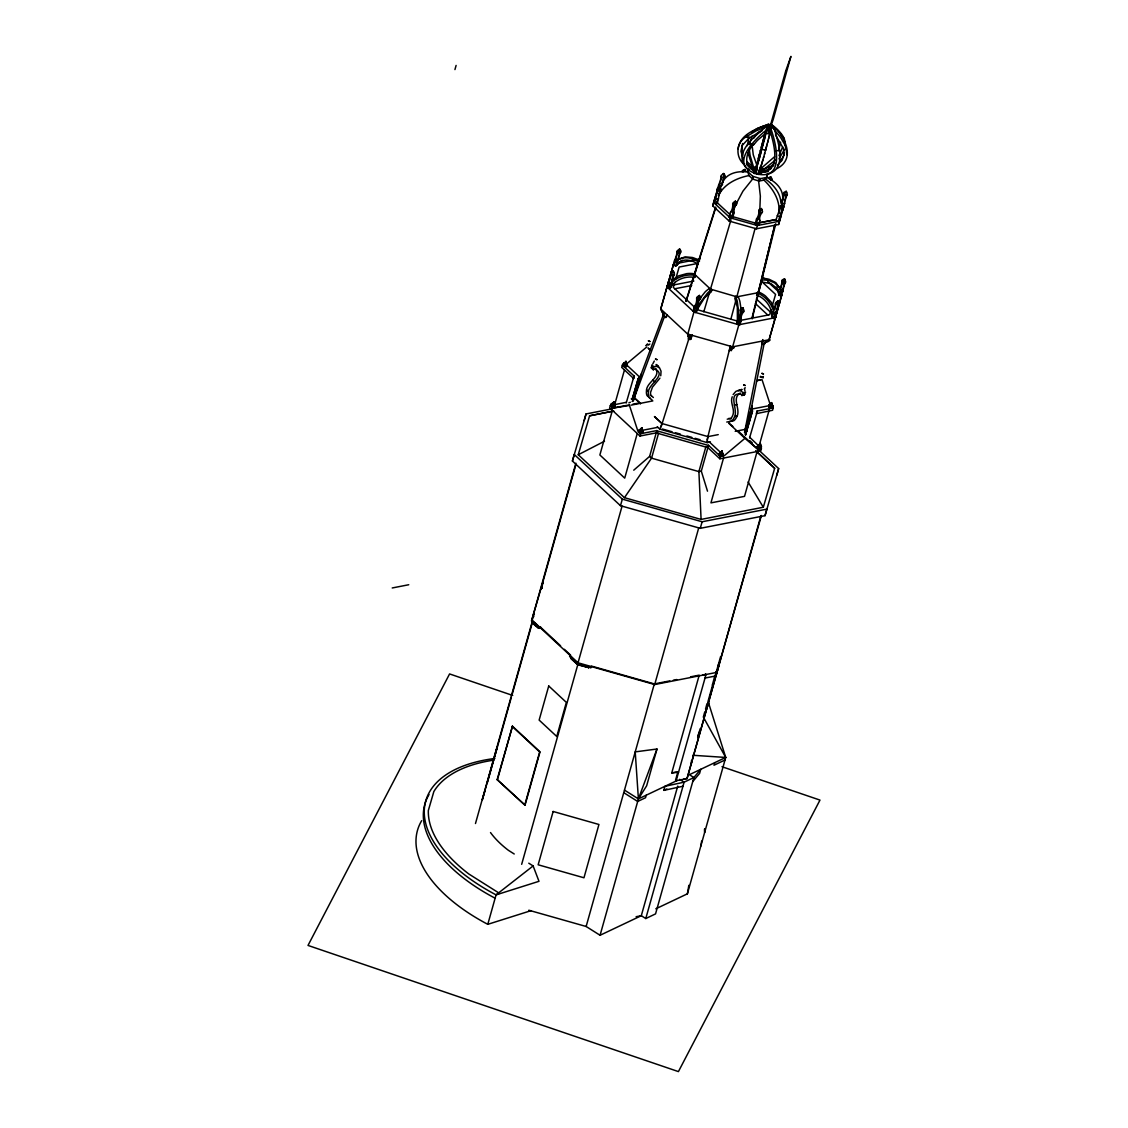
<?xml version="1.0" encoding="UTF-8"?>
<svg xmlns="http://www.w3.org/2000/svg" width="1128" height="1128" viewBox="0 0 1128 1128"><rect width="100%" height="100%" fill="white"/><g stroke="black" fill="none" stroke-linecap="round" stroke-linejoin="round"><path stroke-width="1.5" d="M691.408 763.346L691.45 760.582M757.396 170.117L756.634 165.294L756.31 166.408M771.735 125.772C771.185 123.008 779.194 131.059 780.548 133.894M771.806 316.7L773.117 312.033A14.34 4.78 -62.2 0 0 775.401 303.94L775.373 303.658A2.425 1.932 -23 0 1 775.599 302.769L777.982 300.866L779.519 303.023A2.425 1.932 -23 0 1 779.251 303.897L779.067 304.179A11.661 3.892 -62.2 0 0 776.783 312.259L775.472 316.94L774.09 317.899L771.806 316.7C772.271 307.14 765.263 298.314 756.564 294.958L758.453 291.955A24.294 19.275 55.2 0 1 765.517 296.044L771.214 302.219L774.71 309.551M775.472 316.94L775.542 314.543M786.695 192.338L786.188 191.309L783.904 192.394A2.425 1.932 55.3 0 0 783.678 193.283L783.692 193.621A11.661 3.779 -86 0 1 782.381 199.571M721.849 452.892L722.131 450.946L722.005 456.177A1.889 0.959 16.2 0 1 719.396 455.176L719.509 453.639L722.019 451.017L722.272 453.456L720.623 452.695L722.216 451.087L720.538 456.121M747.37 145.653L748.978 136.812M741.138 314.106L740.024 324.54L737.402 324.356L737.331 307.14L734.836 298.497L735.385 296.438L738.008 296.622A24.294 7.91 -86 0 1 739.94 301.712L740.997 308.79M780.632 142.198L778.616 150.701M626.576 365.275L626.012 366.699M642.326 431.968C639.125 425.82 645.568 427.864 639.181 430.529L641 428.964M613.999 403.26L613.886 401.794L614.055 406.87M625.927 361.454C624.108 360.734 627.647 366.205 624.827 362.99C628.846 361.341 622.684 362.328 623.29 365.796A1.593 0.804 16.2 0 0 625.18 366.741A1.593 0.804 16.2 0 0 626.28 365.951M721.835 452.497L722.16 450.96L719.706 454.387M772.102 407.011C771.749 402.71 771.594 402.005 771.665 407.814M759.849 209.413L760.357 196.131L758.467 179.761M763.769 156.75L758.524 174.487L758.947 171.738L763.064 169.144L773.681 165.731M744.945 390.781L744.381 388.765M745.143 387.595L744.536 388.779M624.094 364.499A1.889 0.959 16.2 0 0 623.178 365.557A1.889 0.959 16.2 0 0 625.448 366.614A1.889 0.959 16.2 0 0 626.646 365.669L625.969 361.454L626.562 365.275M759.186 444.897C761.414 444.235 760.639 444.446 760.314 448.732M738.149 148.952C739.686 134.26 756.394 128.874 768.281 124.235L772.074 125.053C784.482 135.473 796.608 158.653 776.952 168.594M741.674 146.372L742.816 155.495M690.195 336.877L689.434 334.678L687.727 334.114L660.754 309.001L666.972 286.921L693.946 312.033L687.685 334.537L687.925 336.356L690.195 336.877L689.955 339.627L690.956 339.049M612.941 403.232L613.886 403.486L613.984 401.921L614.929 404.74L614.111 406.32M758.707 448.648L760.286 443.6L761.188 447.322A2.044 1.029 16.2 0 1 760.695 448.253A2.044 1.029 16.2 0 1 758.157 447.844A2.044 1.029 16.2 0 1 757.48 446.392L757.692 446.166M673.783 272.398L673.303 271.115L671.019 272.2A2.425 1.932 55.3 0 0 670.793 273.089L670.808 273.427A14.34 4.653 -86 0 1 669.242 279.871L669.017 280.449A23.505 7.628 -86 0 1 668.269 282.465L668.918 284.002M745.255 170.751L744.776 169.468L745.693 170.977M640.196 432.983L641.818 427.963L641.973 429.839L640.676 429.246M613.984 401.935L614.125 403.711L612.772 403.232M626.096 361.58L625.476 362.779M641.86 427.963L641.776 429.416L640.845 429.26M664.984 316.601L663.053 315.05L663.109 312.583L664.843 317.504L666.253 317.391L667.141 314.712M760.399 443.6L759.807 445.024M759.271 213.432L759.652 210.753M775.683 316.94L783.396 288.585A14.34 4.653 -86 0 1 785.257 282.846L785.426 282.606A2.425 1.932 55.3 0 0 785.694 281.746L784.538 278.842L782.24 279.899A2.425 1.932 55.3 0 0 782.014 280.787L782.028 281.126A11.661 3.779 -86 0 1 780.012 288.74M655.847 368.391C660.923 378.007 646.006 381.969 646.429 391.374A15.002 9.08 -47.6 0 0 646.993 395.533L650.405 398.494M660.754 375.765L661.05 371.239L659.513 367.798L658.103 366.205L653.718 366.671L651.843 364.95L651.406 368.038L653.295 369.758L654.466 369.053C668.269 374.538 647.232 384.352 648.318 393.094A15.002 9.08 -47.6 0 0 648.882 397.253L652.28 400.214M678.323 251.107L678.365 250.754A2.425 0.79 -86 0 1 678.52 250.134M749.316 144.567L751.995 136.234M655.805 908.815L687.389 893.827L688.841 885.311M700.784 846.183L701.658 841.079M762.895 144.976L761.809 149.347L765.602 150.179L765.729 149.446L764.544 154.155M770.65 179.987L770.734 176.842L769.634 177.674M754.829 172.528L755.548 171.414M760.075 444.587L760.3 443.473L759.962 445.645M750.811 410.874L764.389 342.292M767.11 174.741L766.589 177.42L763.966 180.113L759.073 181.072L752.799 179.126L748.823 175.432L747.779 171.667L748.47 169.13M624.404 366.614L625.969 361.566L626.082 362.807M762.81 340.233L744.508 432.644M770.071 407.73C772.243 402.654 771.721 401.483 769.268 406.165M613.491 402.879L613.914 401.808L612.73 403.471M625.758 362.567L626.026 361.454M653.295 369.758L653.718 366.671M640.577 429.303L641.818 427.836L641.268 430.614M760.342 445.574L760.342 443.487L757.692 446.18M732.227 396.774C729.661 403.288 735.837 409.901 732.326 416.317A10.674 6.528 78.4 0 1 730.422 418.643L727.222 419.179M641.55 428.527L641.832 427.836M688.503 336.313L688.249 339.063L688.968 338.879M784.538 152.632L782.141 160.204L777.601 165.055M746.736 134.824L746.313 136.742C736.02 142.128 735.357 156.524 743.606 164.053M758.256 162.136L754.731 173.67L752.461 168.847L752.884 166.93L746.849 161.586M765.827 133.992L768.069 124.658M771.651 124.968L773.173 126.167L772.074 125.053L770.128 132.85M759.891 172.781L762.641 171.047L763.064 169.144M787.33 155.058L785.088 145.16C785.99 137.348 779.434 130.679 773.357 126.562M762.838 339.57L761.879 343.702L762.937 344.604L764.53 344.012L766.138 341.065C765.658 344.674 774.837 336.609 766.786 341.248M782.663 146.894L778.983 155.678M783.255 289.262L783.227 289.374A23.505 7.628 -86 0 0 782.719 291.884L782.056 290.333M613.646 402.907L613.928 401.808L612.293 406.968A1.593 0.804 16.2 0 0 614.154 406.306L614.323 406.249M764.572 135.642L766.236 129.805M698.599 260.737L694.651 274.372L710.499 289.12L736.838 296.833L758.242 292.674L774.936 224.486L751.995 318.054M775.754 223.781L752.136 318.815M721.821 452.878L721.596 453.738M771.778 405.671A2.044 1.029 16.2 0 0 771.157 405.375L771.355 404.106M707.101 439.92L730.225 346.507M767.632 126.9C767.801 134.472 759.384 136.953 755.055 143.242C746.299 149.925 741.702 167.141 755.337 171.089L757.085 173.853C726.347 165.435 756.662 136.77 770.198 127.168L769.493 129.692M756.169 166.845L757.325 162.517M757.226 162.672L759.384 154.296M766.8 129.96L765.32 135.938M770.495 131.172L769.113 136.756M641.902 429.444L642.833 430.769L642.17 432.602A1.593 0.804 16.2 0 1 640.436 433.025A1.593 0.804 16.2 0 1 639.026 431.827M758.326 158.625L760.455 150.235M765.334 135.642L764.305 139.816M768.605 138.702L769.62 134.57M771.355 404.176L771.552 402.625L771.383 403.951M763.811 141.747L764.84 137.531M768.14 140.225L767.096 144.497M767.604 142.579L768.633 138.349M730.239 345.676L729.407 350.907L730.944 348.467C734.92 349.017 735.442 345.69 730.944 348.467M762.796 145.582L763.374 143.129M763.303 143.665L763.867 141.268M758.453 174.332L760.244 166.845M766.688 145.794L765.602 150.179M766.095 148.29L767.167 143.947M762.415 146.809L758.763 160.613M760.328 150.997L764.276 136.291M730.902 319.055L735.837 300.57M736.838 296.833L755.111 228.364M771.707 402.583L770.847 403.88M760.921 152.421L757.875 163.8M763.515 157.934L764.713 153.239M761.287 147.373L765.038 133.682M762.88 160.007L761.301 165.562M454.936 69.584L456.107 65.424M572.418 461.028L574.251 454.485L622.332 499.14L702.109 521.77L766.871 509.123L765.024 515.665L700.262 528.327L620.485 505.696L572.418 461.028L586.052 413.948L611.616 408.942M584.219 420.504L586.052 413.948M539.522 628.352L540.509 627.154L539.522 628.352L531.542 620.936L575.9 463.171M540.918 588.76L542.018 587.928M542.878 581.992L575.872 464.666M531.965 620.978L531.669 622.05C541.13 632.117 540.862 626.985 531.965 620.978L533.544 615.55L533.657 616.734M533.248 616.607L533.544 615.55M475.48 823.525L532.12 622.036L538.535 628M532.416 620.964L531.908 619.681M542.906 583.275L543.202 582.217L541.327 588.717L542.074 587.773M487.155 783.368L511.365 697.217M511.844 695.539L532.049 623.615M538.197 628.014L538.493 626.942M497.152 779.589L512.464 726.22L540.016 751.868L525.028 805.18L497.152 779.589L525.028 805.18M497.49 779.519L512.464 726.22M626.407 402.287L610.333 405.516L609.684 407.814L639.985 436.028L656.2 432.884L707.876 447.633L719.861 458.786L760.78 450.833L761.428 448.535L749.725 437.283M622.346 365.091L621.711 367.39L633.71 378.557L634.345 376.259L622.346 365.091L624.799 364.612M612.405 410.352L599.87 454.979L624.715 478.131L637.264 433.49M614.647 404.839L624.447 369.998M633.316 378.641L634.345 376.259M633.344 401.089L641.085 374.383L663.757 313.711M640.239 377.64L641.155 374.327A15.806 12.535 55.3 0 1 638.293 378.514L632.145 399.411C629.382 398.254 634.162 398.438 632.216 399.354L638.208 378.571L640.746 378.077L626.026 364.372L646.795 346.945M531.105 910.634L487.789 924.325L496.066 894.871A152.139 77.437 15.7 0 1 494.882 758.467M678.379 259.821A14.34 4.78 -62.2 0 1 680.593 252.305L680.776 252.023A2.425 1.932 -23 0 0 681.044 251.149L679.662 249.02L677.124 250.909A2.425 1.932 -23 0 0 676.899 251.784L676.927 252.066A11.661 3.892 -62.2 0 1 674.657 260.159L667.353 286.174L667.875 287.725L670.455 287.908C675.052 279.49 685.697 275.697 694.848 277.432L694.834 273.878A24.294 19.359 -22.9 0 0 686.656 273.639L678.548 275.895L671.724 280.294M669.792 286.357L670.455 287.908L671.766 283.227A11.661 3.779 -86 0 1 674.036 275.147L674.206 274.908A2.425 1.932 55.3 0 0 674.473 274.048L673.317 271.143L671.724 273.85A2.425 0.818 -62.2 0 0 671.484 274.724L671.456 274.964A11.661 3.779 -86 0 0 669.186 283.043L667.875 287.725C671.569 280.491 679.451 276.205 687.304 275.19A24.294 19.359 -22.9 0 1 695.482 275.415M675.771 260.145L676.165 258.072A23.505 7.84 -62.2 0 0 675.771 260.145L674.389 261.104M678.605 249.866L679.662 249.02L679.564 252.193A2.425 0.79 -86 0 1 679.31 253.053L679.211 253.278A11.661 3.892 -62.2 0 1 676.941 261.358L675.616 266.039L673.346 264.826C676.433 258.425 684.555 256.423 690.971 258.467A24.294 19.275 55.2 0 1 698.218 261.893M524.703 805.237L539.678 751.939L512.14 726.291M682.172 260.201L675.616 266.039L677.011 265.066L677.886 261.95M571.219 658.738L577.832 664.519L588.83 667.635L577.663 664.73L571.219 658.738L571.515 657.68L577.959 663.673L590.973 667.607L577.733 663.856L569.64 656.341L569.936 655.269M571.558 658.681L571.854 657.61L569.64 656.341M620.485 505.696L622.332 499.14M639.985 436.028L640.634 433.73L637.912 431.192L629.466 405.46L613.054 408.054L610.333 405.516M577.733 663.856L622.078 506.091M577.663 664.73L577.959 663.673M521.672 864.316L577.832 664.519M712.727 205.804L713.657 202.518L730.056 217.774L757.367 225.515L779.504 221.215L778.588 224.5L756.437 228.801L729.125 221.06L712.727 205.804L717.676 188.63M716.745 191.915L718.747 184.654A11.661 3.892 -62.2 0 0 721.018 176.574L721.004 176.278A2.425 1.932 -23 0 1 721.215 175.404L723.725 173.529L725.149 175.658A2.425 1.932 -23 0 1 724.867 176.532L724.684 176.8A14.34 4.78 -62.2 0 0 722.653 183.117M714.532 203.308L713.883 201.757L715.194 197.09A14.34 4.653 -86 0 0 717.464 189.011L717.45 188.672A2.425 1.932 55.3 0 1 717.676 187.784L719.974 186.698L721.144 189.631A2.425 1.932 55.3 0 1 720.877 190.491L720.693 190.731A11.661 3.779 -86 0 0 718.423 198.81L717.112 203.491L714.532 203.308L715.857 198.627A11.661 3.779 -86 0 1 718.127 190.547L718.141 190.308A2.425 0.818 -62.2 0 1 718.381 189.433L719.974 186.712L720.439 187.981A2.425 0.818 -62.2 0 1 720.186 188.855M588.76 667.875L589.14 666.577M633.753 470.179L649.629 456.375L656.848 430.572L640.634 433.73M656.538 433.194L656.848 430.572M590.973 667.607L591.41 666.07L654.325 683.92L586.137 926.483L600.068 935.267L641.296 915.71L677.731 786.075M658.611 433.096L651.561 458.165L624.447 497.674L578.255 454.753L589.591 415.809L613.195 411.029M696.751 311.497L698.063 306.816A11.661 9.25 55.3 0 1 700.333 298.737L700.53 298.455A2.425 1.932 -22.9 0 0 700.798 297.58L699.402 295.451L696.85 297.298A2.425 1.932 -22.9 0 0 696.625 298.173L696.653 298.469A14.34 11.365 55.3 0 1 695.482 304.842L693.071 311.229L695.384 312.442L704.521 297.848L711.289 291.828L711.881 289.783L709.568 288.556A24.294 8.122 -62.2 0 0 705.183 291.856L698.965 299.681A11.661 9.25 55.3 0 0 696.695 307.761L695.384 312.442L699.91 302.981L707.496 293.083A24.294 8.122 -62.2 0 1 711.881 289.783M661.078 426.849L688.912 338.654M731.452 218.197L732.763 213.516A11.661 9.25 55.3 0 1 735.047 205.437L735.146 205.211A2.425 0.79 -86 0 0 735.4 204.351L735.47 201.193L736.866 203.336A2.425 1.932 -22.9 0 1 736.598 204.21L736.415 204.492A11.661 9.25 55.3 0 0 734.131 212.572L732.819 217.253L731.452 218.197L729.139 216.971L730.45 212.29A14.34 11.365 55.3 0 0 732.721 204.21L732.706 203.914A2.425 1.932 -22.9 0 1 732.918 203.04L735.442 201.179L734.384 202.025A2.425 0.79 -86 0 0 734.215 202.589M729.125 221.06L730.056 217.774M753.786 169.665L754.012 168.89L754.942 171.865L756.521 171.555M767.139 128.662L767.844 126.139L771.637 126.97L773.103 128.423M748.47 169.637C730.013 154.804 755.915 135.007 768.069 125.194L768.281 124.235M758.721 173.176L757.776 173.74L758.51 173.726M770.297 131.962L770.184 128.113L771.552 127.309M761.809 172.612L761.118 173.007L763.162 171.808L768.239 171.724M755.873 225.121L757.184 220.453A14.34 11.421 -23 0 0 759.454 212.36L759.482 212.12A2.425 0.804 -62.2 0 1 759.708 211.246L761.315 208.539L759.017 209.625A2.425 1.932 55.2 0 0 758.791 210.513L758.806 210.851A14.34 11.421 -23 0 1 756.535 218.931L755.224 223.612L755.873 225.121L758.495 225.304L759.807 220.623A11.661 9.292 -23 0 1 762.077 212.543L762.246 212.304A2.425 1.932 55.2 0 0 762.514 211.444L761.358 208.539L761.823 209.822A2.425 0.804 -62.2 0 1 761.682 210.386M756.437 228.801L757.367 225.515M736.753 322.834L738.065 318.166A14.34 11.421 -23 0 0 740.335 310.073L740.335 309.749A2.425 1.932 55.2 0 1 740.546 308.861L742.844 307.761L743.352 309.058A2.425 0.804 -62.2 0 1 743.211 309.622M739.376 323.017L740.024 324.54L741.336 319.858A11.661 9.292 -23 0 1 743.606 311.779L743.775 311.539A2.425 1.932 55.2 0 0 744.043 310.679L742.887 307.775L741.251 310.482A2.425 0.804 -62.2 0 0 741.011 311.356L740.983 311.596A14.34 11.421 -23 0 1 739.883 317.729L737.402 324.356L738.516 311.243L737.317 301.528A24.294 7.91 -86 0 0 735.385 296.438M732.636 346.832L738.854 324.751L775.288 317.673L769.085 339.754L732.636 346.832L687.727 334.114M705.945 446.533L698.895 471.603L701.094 519.416L763.318 507.247L774.654 468.303L755.69 450.636M707.623 447.689L708.525 445.334L720.51 456.487L724.176 455.768L744.945 438.341L757.762 449.254L761.428 448.535M707.51 491.188L701.306 471.123L708.525 445.334M777.361 215.603L776.036 220.284L778.32 221.483L779.702 220.51L781.027 215.843A11.661 3.892 -62.2 0 1 783.297 207.749L783.481 207.481A2.425 1.932 -23 0 0 783.749 206.607L782.212 204.436L779.829 206.353A2.425 1.932 -23 0 0 779.603 207.228L779.631 207.524A14.34 4.78 -62.2 0 1 777.361 215.603L779.631 216.802L778.32 221.483M782.592 210.626L784.651 203.421A14.34 4.653 -86 0 1 786.921 195.341L787.09 195.102A2.425 1.932 55.3 0 0 787.358 194.242L786.202 191.323L784.595 194.044A2.425 0.818 -62.2 0 0 784.369 194.918L784.341 195.158A14.34 4.653 -86 0 0 782.071 203.237L784.651 203.421M531.852 619.878L578.029 662.799L654.691 684.541L698.74 527.833M700.262 528.327L702.109 521.77M719.861 458.786L720.51 456.487M723.527 458.081L710.936 502.876L744.522 496.362L757.114 451.552M784.496 282.127A11.661 3.779 -86 0 0 784.595 281.295L784.735 280.971A2.425 0.818 -62.2 0 0 784.989 280.096L784.524 278.813L782.931 281.549A2.425 0.818 -62.2 0 0 782.705 282.423L782.677 282.663A14.34 4.653 -86 0 0 780.407 290.742L779.095 295.423L781.662 295.606L779.927 287.781M600.068 935.267L638.406 798.906L656.989 749.006L635.219 751.882L638.406 798.906L677.138 780.52M777.079 301.74L778.108 300.908L778.038 304.052A2.425 0.79 -86 0 1 777.784 304.912L777.671 305.138A14.34 4.78 -62.2 0 1 776.275 311.018L774.09 317.899C774.71 309.791 770.269 302.022 764.121 297.002A24.294 19.275 55.2 0 0 757.071 292.913M656.989 749.006L646.654 785.779L638.406 798.906L624.475 790.122M646.245 795.184L645.526 797.736L637.687 801.458L623.756 792.674M756.394 413.412L757.043 411.1L773.202 407.969L772.553 410.268L756.634 413.624L757.043 411.1M757.001 453.385L757.945 450.016M758.904 446.632L769.352 409.422M682.962 786.244L663.8 790.375L664.942 786.301L684.118 782.169L693.889 777.53L700.756 769.296L699.614 773.371L692.747 781.605M678.548 772.271L671.752 772.906L699.233 675.136L690.59 676.828M677.928 771.693L675.559 780.139L676.165 780.703L687.051 778.574L718.889 665.591L717.831 665.294M676.165 780.703L706.029 674.502L705.409 673.938M636.121 916.711L641.296 915.71L645.78 918.544L684.118 782.169L679.62 779.335M697.64 737.275L699.064 732.227M704.746 711.994L703.322 717.055L725.727 757.452L687.389 893.827M705.522 709.117L706.974 703.717M712.332 685.034L714.997 675.404M697.851 736.979L700.192 728.674M712.699 684.71L708.046 701.278L725.727 757.452L689.391 774.696L693.889 777.53L655.551 913.891L645.78 918.544M714.56 678.083L720.623 656.524M687.051 778.574L760.963 515.665M761.4 515.482L715.913 675.926L705.028 678.041M776.825 475.142L778.658 468.585L759.694 450.96M714.729 762.669L714.01 765.221L725.008 760.004M613.364 404.599C614.619 402.076 610.347 403.443 611.503 405.389M758.242 292.674L762.175 279.039M660.754 309.001L673.571 264.093M674.755 282.282L673.289 287.358L697.287 309.707L737.261 321.029L769.691 314.726L771.157 309.65M675.728 278.884L679.155 267.04L697.936 263.388M685.965 301.303L693.325 277.333M778.588 224.5L783.523 207.34M752.263 318.463L753.151 315.389M772.144 306.266L775.57 294.422L761.668 281.464M769.085 339.754L781.887 294.845L767.731 281.69M745.298 433.603A15.792 12.535 55.2 0 0 745.523 435.084L752.489 410.987A15.806 12.591 -23 0 1 752.207 405.925L745.396 429.317A15.792 12.535 55.2 0 0 745.213 431.671M752.207 405.925L745.439 429.345L735.202 431.305M531.542 620.936L543.188 580.934M494.572 756.225L497.335 746.736L482.361 799.653L485.125 790.164M626.223 402.978L633.95 376.343M745.481 435.041L752.489 410.987M749.556 437.96L757.283 411.325M765.024 515.665L778.658 468.585M632.159 401.483A15.792 12.591 -23 0 0 634.274 397.775L641.155 374.327M703.801 311.765L731.014 219.734M757.508 164.744L754.731 172.824L755.154 170.906L752.884 166.93M690.999 338.978L692.239 334.861M760.653 167.776L759.144 172.09M721.483 452.991L722.103 451.073C719.96 452.427 724.909 453.442 722.569 455.402A1.748 0.888 16.2 0 1 722.131 456.205L722.005 456.177A1.889 0.959 16.2 0 0 722.498 454.81M726.742 422.055L731.24 421.294A15.002 9.193 78.4 0 0 733.919 418.023C739.418 411.085 726.404 391.769 741.195 394.292L741.843 395.505L744.325 394.997L745.566 392.135L743.084 392.643L739.545 389.978L735.837 391.402L733.13 394.574M729.224 421.548L733.722 420.786A15.002 9.193 78.4 0 0 736.401 417.515C741.688 409.69 730.859 398.536 740.306 392.995M638.815 431.418L639.167 430.515M694.383 274.019L715.589 207.101M686.176 301.134L715.73 207.763M757.537 446.434L757.424 447.703M765.7 132.004L766.349 130.002M776.036 311.652L776.008 311.765A23.505 7.84 -62.2 0 1 775.133 314.176L776.515 313.217M669.017 280.477L667.226 286.188L668.41 284.101M742.647 143.538L740.955 151.265L743.126 158.738M732.424 348.27L731.212 350.752L730.69 350.216M741.843 395.505L743.084 392.643M640.577 403.641L634.274 397.775L664.66 315.981M770.692 129.255L771.002 128.451M704.633 714.01L708.722 703.435M739.573 318.308L739.531 318.42A23.505 18.725 -23 0 1 738.445 320.634L741.068 320.817M695.144 305.462L695.186 305.364A23.505 18.64 55.3 0 1 694.115 307.493L696.427 308.719M784.637 149.277L778.955 158.907M722.71 174.375L723.753 173.515L723.654 176.687A2.425 0.79 -86 0 1 723.4 177.547L723.302 177.773A11.661 3.892 -62.2 0 1 721.032 185.852L718.747 184.654M743.267 171.865L744.734 169.468L742.45 170.554A2.425 1.932 55.2 0 0 742.224 171.442L742.238 171.78M613.942 401.935L612.927 403.147L613.773 401.864M759.102 446.11A2.044 1.029 16.2 0 0 757.875 446.166L760.23 443.487M783.889 155.537L780.604 160.839M759.891 444.192L759.482 444.784L760.23 443.572M652.802 363.865L654.296 361.031M645.738 345.647L647.923 344.209M649.841 344.012L648.529 345.055L647.105 344.167M763.402 376.512L761.851 377.542L760.568 376.287M753.899 138.025L756.761 133.626L759.722 131.356M759.073 181.072L760.385 178.633L766.589 177.42C774.541 180.988 782.465 187.77 782.761 197.104A22.771 18.147 -23.1 0 1 782.494 200.474M659.936 378.134L652.435 387.2L650.546 392.445A10.674 6.458 -47.6 0 0 650.941 395.406L653.366 397.521M624.517 363.385L625.758 362.159M640.817 429.176C639.943 431.996 643.665 428.428 640.972 429.134M770.452 404.05C772.948 402.541 767.477 405.46 768.943 406.912A1.748 0.888 16.2 0 0 771.369 407.885A1.748 0.888 16.2 0 0 771.862 406.686M764.178 169.2L758.89 171.978L759.327 170.328M742.21 145.441L749.006 138.095L762.119 130.735M677.011 265.066L679.07 262.316M628.874 402.837L630.341 402.287M775.035 316.432L774.372 317.292M769.465 126.491L767.364 129.382L770.029 127.774L769.465 126.491L765.122 127.478M765.63 342.263L764.135 343.702L762.613 343.363M760.737 447.929L761.188 447.322A2.044 1.029 16.2 0 0 760.906 446.942M739.164 390.429L742.027 389.47L739.545 389.978M758.524 171.639L759.144 170.934L758.947 171.738M774.583 156.679L759.299 169.975M775.528 159.95L763.825 169.426L761.696 167.438M753.617 172.936L755.337 171.089L746.51 164.575M753.222 178.266L742.929 191.182L734.751 206.466A22.771 7.6 -62.2 0 0 733.863 208.863M614.069 406.87L613.759 407.025A1.889 0.959 16.2 0 1 611.15 406.024L611.263 404.487L612.73 403.471M774.865 163.109L768.803 168.072M768.817 177.871L770.692 176.828L772.116 178.985A2.425 1.932 -22.9 0 1 771.848 179.86M774.217 319.309L776.261 316.954L775.331 315.953M678.619 259.313L685.105 256.846L692.352 257.494A24.294 19.275 55.2 0 1 699.6 260.935M752.08 132.061L757.269 128.423L764.248 125.8L771.228 124.573L773.554 126.745C778.137 141.578 788.289 169.849 766.561 174.445M496.066 894.871L533.121 865.937L538.987 881.306L496.066 894.871L499.239 893.376M724.684 176.8L723.302 177.773L721.018 176.574M677.618 251.586L676.927 252.066L679.211 253.278L680.593 252.305M783.297 207.749L781.901 208.722A14.34 4.78 -62.2 0 1 779.631 216.802M756.676 295.014L758.072 294.041M779.067 304.179L777.671 305.138L775.401 303.94L776.783 302.981A11.661 3.892 -62.2 0 0 776.445 303.728M734.088 203.266L732.721 204.21L735.047 205.437L736.415 204.492M730.45 212.29L731.818 211.345A14.34 11.365 55.3 0 0 732.58 210.245M732.763 213.516L734.131 212.572M729.139 216.971L730.507 216.026M698.02 297.524L696.653 298.469L698.965 299.681L700.333 298.737M694.383 306.548L695.384 305.857L693.071 311.229L694.439 310.271M696.695 307.761L698.063 306.816M754.308 172.09L752.757 167.705L757.226 166.295L753.264 154.832L752.348 147.373M651.406 368.038L652.576 367.333M768.069 125.194L770.396 127.351C775.923 142.396 785.694 180.24 757.283 174.036L763.162 171.808M679.141 262.105C684.823 258.382 692.352 260.201 697.583 263.882M612.899 403.147L613.068 404.233M771.03 404.614C768.577 403.063 773.498 407.546 771.171 403.401M721.821 452.554L722.174 451.877M722.272 453.456L722.16 451.806M747.596 170.638L749.133 169.806M578.255 454.753L604.509 441.217M760.117 377.034L760.836 376.738M738.318 390.894L741.646 389.921M683.596 779.251L687.121 778.376M663.8 790.375L666.845 788.937M762.641 126.731L763.797 126.265M722.357 455.472L722.399 455.444A1.748 0.888 16.2 0 0 722.272 455.063M767.844 126.139L756.155 130.834L746.313 136.742L749.006 138.095M770.819 168.791L762.641 171.047M764.967 125.857L767.407 125.18M742.224 395.068L744.706 394.56M734.314 405.051L736.795 404.543M734.511 416.584L736.993 416.077M776.219 150.912L779.377 150.292M757.283 174.036L758.862 173.726M749.203 175.503C738.008 177.716 726.404 182.849 720.045 192.775A22.786 18.161 -23 0 0 718.451 196.046M758.086 223.048L776.275 219.509L758.101 223.034M589.591 415.809L613.801 411.085M701.306 471.123L698.895 471.603L651.561 458.165L649.629 456.375M392.22 587.97L408.745 584.741M656.045 683.582L669.863 680.875M673.317 680.198L676.772 679.535M654.691 684.541L716.9 672.373M671.752 772.906L676.391 771.989M676.885 263.444L700.065 258.947M672.33 285.215L693.861 281.027M674.657 288.796L691.718 285.483M613.054 408.054L629.579 404.839M632.893 404.191L639.787 402.851M631.144 405.135L652.858 400.905M757.029 380.658L762.034 379.685L769.959 403.824M642.889 430.233L657.793 427.329M752.291 408.971L770.48 405.431M710.4 441.908L707.059 442.557L659.725 429.119A15.806 5.259 -62.2 0 0 661.995 423.55L654.437 416.528L661.967 423.536L708.031 436.606L718.24 434.632M766.222 125.434L771.989 125.194M641.113 428.908L641.649 428.555M759.919 444.178C760.328 444.784 758.312 446.829 760.512 445.236M759.102 444.954L760.314 445.165M757.114 380.474L760.399 379.953M756.352 173.176L755.013 173.303L757.085 173.853M702.631 674.826L706.029 674.502M731.325 418.798L728.928 418.305M761.4 282L770.847 283.537L777.206 288.556M721.187 452.384L722.131 452.638M692.705 755.266L725.727 757.452M715.857 198.627L718.423 198.81M762.077 212.543L759.454 212.36L758.806 210.851M674.036 275.147L671.456 274.964L670.808 273.427M669.186 283.043L671.766 283.227M780.407 290.742L782.987 290.925M760.004 172.429C782.169 172.429 774.048 143.453 769.691 129.875L770.396 127.351L773.554 126.745L773.977 129.339M747.723 172.062C739.108 170.821 728.773 172.499 723.64 180.311A22.771 18.076 55.2 0 0 721.215 186.684M753.786 144.68L751.572 144.412L749.429 142.424M613.886 407.053L613.759 407.025A1.889 0.959 16.2 0 0 614.266 405.657M755.986 173.092L758.524 173.642M625.702 362.99L623.869 363.272L623.572 364.88M613.11 404.247L614.295 404.05L613.604 403.189M663.814 313.584L662.094 312.329L660.698 308.663L662.77 312.484M731.987 216.435L756.437 223.372M693.946 312.033L738.854 324.751M662.249 428.978L672.119 431.77M675.404 432.701L680.339 434.111M686.91 435.972L691.845 437.368M695.13 438.298L700.065 439.709M657.173 430.896L708.257 445.377M624.447 497.674L701.094 519.416M533.516 614.154L534.334 614.393M716.971 672.175L715.928 671.879L716.534 672.457M528.806 910.225L586.137 926.483M747.779 171.667L752.728 176.264L760.385 178.633M512.704 695.44L449.579 673.938L308.014 945.433L678.421 1071.6L819.985 800.09L721.99 766.716M651.476 395.801L650.038 395.068M761.865 376.78L763.148 377.936M773.286 127.591L775.556 128.677M770.509 179.521L771.665 180.127M779.631 207.524L782.014 208.497A2.425 0.79 -86 0 0 782.268 207.637L782.338 204.492L781.309 205.324A2.425 0.79 -86 0 0 781.07 206.212L781.013 206.551A11.661 3.892 -62.2 0 0 780.675 207.312M674.657 260.159L676.941 261.358M773.117 312.033L775.401 313.231M514.227 853.995L508.418 850.329A96.514 49.124 15.7 0 1 490.511 832.549M528.764 863.188L533.121 865.937M498.675 892.84L468.825 873.988A148.219 75.449 15.7 0 1 428.344 810.482L433.843 791.574A148.219 75.449 15.7 0 1 493.585 760.173M611.009 406.024L611.179 406.136A1.593 0.804 16.2 0 0 612.264 406.954A1.748 0.888 16.2 0 1 610.953 405.868A1.748 0.888 16.2 0 1 611.926 405.163M638.913 432.052L638.815 431.418M768.788 406.799L768.943 406.898A1.748 0.888 16.2 0 1 769.747 405.939M658.103 366.205L656.214 364.485L658.611 367.601M765.884 179.38C773.695 184.936 780.703 193.311 780.943 203.322M752.461 168.847L746.426 163.489M650.644 350.216L648.078 348.03L650.504 350.385M729.012 423.197L732.847 426.469M770.523 127.083L771.284 127.746M656.299 365.063L658.188 366.783M651.321 367.46L653.197 369.18M652.816 380.065L654.691 381.786M646.668 389.823L648.558 391.557M783.904 138.095L781.182 134.979M763.36 179.535C771.735 187.304 778.898 197.752 779.152 209.554A22.771 18.076 55.2 0 1 778.799 213.178M762.584 276.91L765.151 279.307M756.366 298.99L770.523 312.146M755.436 303.559L768.097 315.318M757.974 452.807L774.654 468.303M657.243 426.821L659.725 429.119M540.509 627.154L560.588 645.808M564.352 649.305L570.627 655.142M538.831 626.928L540.213 628.226M730.761 215.293L717.309 202.772A22.786 18.161 -23 0 1 717.535 199.402M771.383 406.277L773.202 407.969M749.965 440.766L752.376 443.008M737.966 430.825L743.014 435.521M744.24 436.663L757.762 449.254M728.871 423.381L744.945 438.341M720.496 452.356L709.47 442.077L707.059 442.557A15.806 5.132 -86 0 1 708.031 436.606M634.317 397.789L640.605 403.641M753.151 170.06L754.942 171.865L754.702 170.102M774.499 129.903L780.59 137.433L785.088 145.16M779.519 287.428L774.499 282.818L769.902 280.886A24.294 19.359 -22.9 0 0 761.908 279.984M775.458 134.838L783.382 148.445L784.101 154.536M611.446 405.178A2.016 1.015 16.2 0 0 614.831 405.727A2.016 1.015 16.2 0 0 612.871 403.824A2.016 1.015 16.2 0 0 611.446 405.178L611.587 405.417A1.593 0.804 16.2 0 0 611.179 406.136A1.889 0.959 16.2 0 1 611.982 404.839M753.208 169.101L754.942 171.865L750.106 155.452L749.274 149.206M748.075 481.952L763.318 507.247M766.561 174.769L767.491 176.292M780.576 289.318L775.796 282.606L769.24 279.335A24.294 19.359 -22.9 0 0 764.009 278.461M776.543 287.02L778.137 290.22M743.676 393.785L744.325 394.997M752.757 167.705L747.906 152.618M759.807 220.623L759.158 219.114A11.661 9.292 -23 0 1 758.961 217.084M756.535 218.931L757.184 220.453M757.847 223.795L758.495 225.304M742.957 310.256L743.606 311.779L740.983 311.596L740.335 310.073M741.336 319.858L740.687 318.336A11.661 9.292 -23 0 1 740.56 317.673M738.065 318.166L738.713 319.675M786.583 194.566L786.921 195.341L784.341 195.158L783.692 193.621M782.677 206.551L783.325 208.102M784.595 281.295L785.257 282.846L782.677 282.663L782.028 281.126M781.013 294.055L781.662 295.606M720.045 189.18L720.693 190.731L718.127 190.547L717.464 189.011M716.463 201.94L717.112 203.491M694.072 275.866L694.721 277.417M777.474 288.683L779.095 295.423L778.108 290.446M614.281 405.008L613.928 403.894M667.226 288.232L667.959 285.37L667.987 287.048M752.728 176.264L752.799 179.126M704.619 829.221L704.662 832.365L704.619 828.826M487.789 924.325A152.139 77.437 15.7 0 1 421.689 820.648M495.121 898.212A152.139 77.437 15.7 0 1 429.035 794.535M784.228 283.72A11.661 3.779 -86 0 1 783.297 287.259M782.832 288.416A11.661 3.779 -86 0 1 782.324 289.388M782.155 200.164A11.661 3.779 -86 0 1 781.408 201.701M786.16 194.622A11.661 3.779 -86 0 1 784.496 200.911M719.636 191.534A14.34 4.653 -86 0 1 719.114 193.706M718.917 194.368A14.34 4.653 -86 0 1 718.48 195.637M673.261 274.4A14.34 4.653 -86 0 1 671.823 280.054M699.078 299.456A2.425 0.79 -86 0 0 699.332 298.596L699.402 295.451L698.317 296.283A2.425 0.79 -86 0 0 698.077 297.172M734.06 205.536A14.34 11.365 55.3 0 1 733.849 206.988M697.908 300.527A14.34 11.365 55.3 0 1 697.597 301.937M696.512 304.489A14.34 11.365 55.3 0 1 696.145 305.068M740.49 316.319A11.661 9.292 -23 0 1 740.814 314.233M759.285 214.997A11.661 9.292 -23 0 1 759.793 213.629M774.668 309.368A11.661 3.892 -62.2 0 1 775.556 305.97M778.813 213.544A11.661 3.892 -62.2 0 1 778.898 212.938M779.166 211.655A11.661 3.892 -62.2 0 1 780.068 208.807M722.413 184.893A14.34 4.78 -62.2 0 1 722.47 184.329M720.143 183.695A14.34 4.78 -62.2 0 1 720.186 183.131M720.51 181.284A14.34 4.78 -62.2 0 1 721.285 178.534M676.419 256.789A14.34 4.78 -62.2 0 1 677.434 253.321M760.089 447.28A1.748 0.888 16.2 0 1 760.554 448.606A1.748 0.888 16.2 0 1 758.312 448.465A1.748 0.888 16.2 0 1 757.579 447.111M760.681 447.322A1.889 0.959 16.2 0 1 760.483 448.549A1.889 0.959 16.2 0 1 758.143 448.168A1.889 0.959 16.2 0 1 757.522 446.815M720.228 453.992A1.889 0.959 16.2 0 0 719.396 455.176L719.255 455.19A1.748 0.888 16.2 0 1 720.172 454.302M722.174 455.148A1.593 0.804 16.2 0 1 721.723 456.234A1.593 0.804 16.2 0 1 719.551 455.458A1.593 0.804 16.2 0 1 720.242 454.457M722.724 454.415A2.044 1.029 16.2 0 1 722.16 455.811A2.044 1.029 16.2 0 1 719.368 454.824A2.044 1.029 16.2 0 1 720.27 453.541M721.61 453.766A2.044 1.029 16.2 0 1 722.244 454.048M721.116 452.977A2.016 1.015 16.2 0 1 723.147 454.781A2.016 1.015 16.2 0 1 719.988 454.57A2.016 1.015 16.2 0 1 720.454 452.934M640.774 430.938A1.509 0.761 16.2 0 0 642.565 430.769A1.509 0.761 16.2 0 0 641.522 429.585A1.509 0.761 16.2 0 0 639.675 429.754A1.509 0.761 16.2 0 0 640.718 430.938M642.438 432.038A1.889 0.959 16.2 0 1 640.507 432.87A1.889 0.959 16.2 0 1 638.998 431.164M642.396 431.291A2.044 1.029 16.2 0 1 642.17 432.602A2.044 1.029 16.2 0 1 639.646 432.193A2.044 1.029 16.2 0 1 638.97 430.727M642.551 430.656A2.016 1.015 16.2 0 1 641.353 432.052A2.016 1.015 16.2 0 1 639.026 430.318A2.016 1.015 16.2 0 1 642.072 430.304M640.112 432.955A1.748 0.888 16.2 0 1 638.857 431.728M611.559 405.375A1.593 0.804 16.2 0 1 612.01 405.304M613.999 404.896A2.044 1.029 16.2 0 1 614.266 406.588A2.044 1.029 16.2 0 1 611.249 405.798A2.044 1.029 16.2 0 1 612.025 404.388M626.773 364.02A1.946 0.987 16.2 0 1 625.617 365.359A1.946 0.987 16.2 0 1 623.389 363.681A1.946 0.987 16.2 0 1 626.308 363.681M626.773 364.386A1.509 0.761 16.2 0 0 625.73 363.202A1.509 0.761 16.2 0 0 623.883 363.371A1.509 0.761 16.2 0 0 624.926 364.555A1.509 0.761 16.2 0 0 626.773 364.386A2.016 1.015 16.2 0 1 625.561 365.669A2.016 1.015 16.2 0 1 623.234 363.935A2.016 1.015 16.2 0 1 626.28 363.935M623.685 365.035A1.593 0.804 16.2 0 1 624.644 364.993M626.604 364.922A2.044 1.029 16.2 0 1 626.026 366.304A2.044 1.029 16.2 0 1 623.234 365.317A2.044 1.029 16.2 0 1 624.136 364.048M624.32 366.586A1.748 0.888 16.2 0 1 623.22 365.077M769.818 405.206A1.509 0.761 16.2 0 0 772.342 405.615A1.509 0.761 16.2 0 0 770.889 404.191A1.509 0.761 16.2 0 0 769.818 405.206A2.044 1.029 16.2 0 0 768.901 406.447A2.044 1.029 16.2 0 0 771.693 407.434A2.044 1.029 16.2 0 0 772.257 406.038M772.031 406.418A1.889 0.959 16.2 0 1 771.51 407.716A1.889 0.959 16.2 0 1 768.929 406.799A1.889 0.959 16.2 0 1 769.761 405.615M769.437 404.642A2.016 1.015 16.2 0 0 769.225 405.939A2.016 1.015 16.2 0 0 771.651 406.799A2.016 1.015 16.2 0 0 772.722 405.798A2.016 1.015 16.2 0 0 771.312 404.74M769.409 404.614A2.016 1.015 16.2 0 1 769.973 404.515M548.73 685.979L539.142 720.087L556.767 736.499L566.355 702.391L548.73 685.979M553.143 811.483L538.155 864.781L583.966 877.781L598.94 824.483L553.143 811.483M785.793 70.726L768.013 134.02L773.145 119.681L790.925 56.4L785.793 70.726M641.677 427.879L641.31 428.668L641.677 427.879M655.495 359.056L656.975 359.635L655.495 359.056M743.676 384.888L745.157 385.466L743.676 384.888M745.354 430.854L746.835 431.432L745.354 430.854M648.431 340.882L649.883 341.488L648.431 340.882M761.992 373.368L763.459 373.974L761.992 373.368M758.002 446.561A1.946 0.987 16.2 0 0 761.259 447.097A1.946 0.987 16.2 0 0 759.384 445.264A1.946 0.987 16.2 0 0 758.002 446.561M758.453 446.11A1.509 0.761 16.2 0 0 760.991 446.533A1.509 0.761 16.2 0 0 759.525 445.095A1.509 0.761 16.2 0 0 758.453 446.11M757.861 446.843A2.016 1.015 16.2 0 0 761.245 447.407A2.016 1.015 16.2 0 0 759.299 445.489A2.016 1.015 16.2 0 0 757.861 446.843M719.833 454.034A1.946 0.987 16.2 0 0 723.076 454.57A1.946 0.987 16.2 0 0 721.201 452.737A1.946 0.987 16.2 0 0 719.833 454.034M720.284 453.597A1.509 0.761 16.2 0 0 722.808 454.006A1.509 0.761 16.2 0 0 721.342 452.582A1.509 0.761 16.2 0 0 720.284 453.597M639.491 430.91A1.946 0.987 16.2 0 0 642.734 431.446A1.946 0.987 16.2 0 0 640.859 429.613A1.946 0.987 16.2 0 0 639.491 430.91M611.587 404.881A1.946 0.987 16.2 0 0 614.831 405.417A1.946 0.987 16.2 0 0 612.955 403.584A1.946 0.987 16.2 0 0 611.587 404.881M614.647 404.332A1.509 0.761 16.2 0 0 612.194 403.457A1.509 0.761 16.2 0 0 611.771 404.134A1.509 0.761 16.2 0 0 612.814 404.91A1.509 0.761 16.2 0 0 614.647 404.332M772.61 406.179A1.946 0.987 16.2 0 0 771.383 404.529A1.946 0.987 16.2 0 0 769.55 404.374A1.946 0.987 16.2 0 0 769.832 405.995A1.946 0.987 16.2 0 0 772.61 406.179"/></g></svg>
